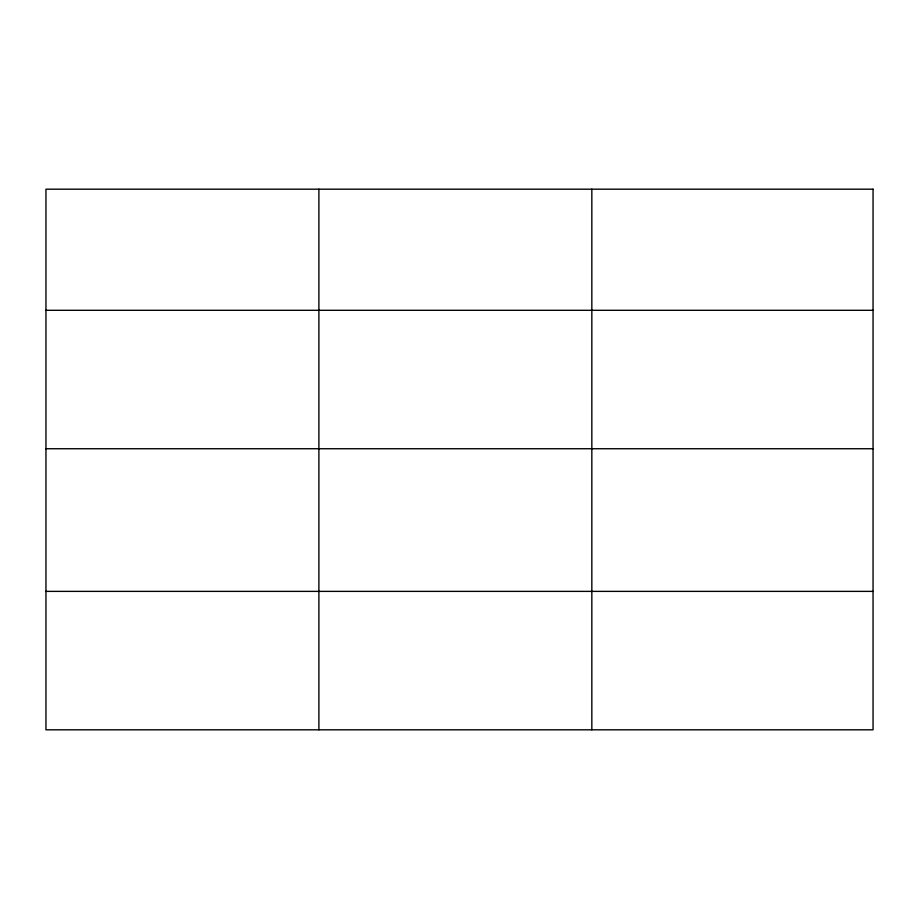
<?xml version="1.0" encoding="UTF-8"?>
<svg xmlns="http://www.w3.org/2000/svg" width="919" height="919" viewBox="0 0 919 919"><rect width="100%" height="100%" fill="white"/><g stroke="black" fill="none" stroke-linecap="round" stroke-linejoin="round"><path stroke-width="1.38" d="M45.95 310.3L873.05 310.3M45.95 448.736L873.05 448.736M45.95 591.376L873.05 591.376M591.836 189.188L591.836 729.812M318.893 189.188L318.893 729.812M873.05 189.188L45.95 189.188L45.95 729.812L873.05 729.812L873.05 189.188"/></g></svg>
